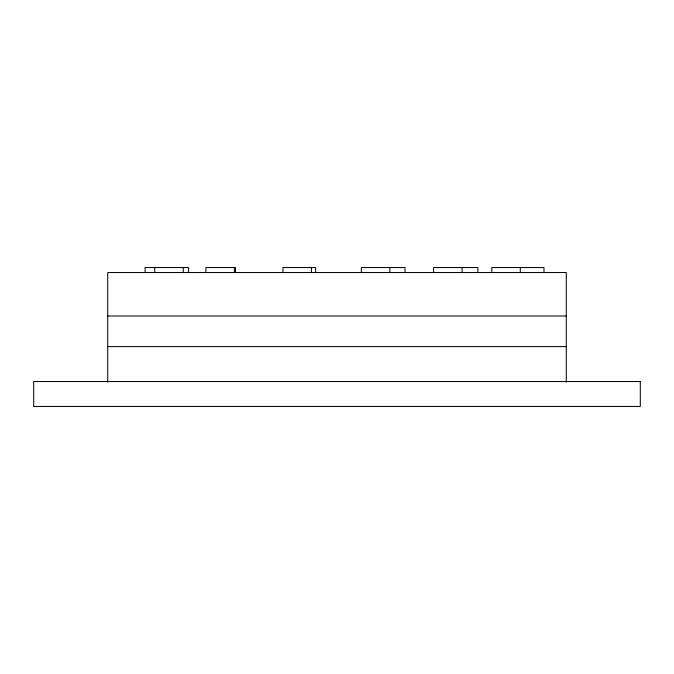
<?xml version="1.0" encoding="UTF-8"?>
<svg xmlns="http://www.w3.org/2000/svg" width="674" height="674" viewBox="0 0 674 674"><rect width="100%" height="100%" fill="white"/><g stroke="black" fill="none" stroke-linecap="round" stroke-linejoin="round"><path stroke-width="1.01" d="M107.714 315.988L566.286 315.988M107.714 346.613L566.286 346.613M566.286 382.141L566.286 272.532L107.714 272.532L107.714 382.141M543.977 272.532L543.977 267.544L491.801 267.544L491.801 272.532M520.303 267.544L520.303 272.532M477.9 272.532L477.9 267.544L433.576 267.544L433.576 272.532M462.069 267.544L462.069 272.532M405.032 272.532L405.032 267.544L361.323 267.544L361.323 272.532M389.816 267.544L389.816 272.532M315.609 272.532L315.609 267.544L282.945 267.544L282.945 272.532M311.439 267.544L311.439 272.532M235.479 272.532L235.479 267.544L205.882 267.544L205.882 272.532M234.383 267.544L234.383 272.532M188.61 272.532L188.61 267.544L145.112 267.544L145.112 272.532M183.252 267.544L183.252 272.532M154.759 267.544L154.759 272.532M640.3 381.526L33.7 381.526L33.7 406.456L640.3 406.456L640.3 381.526"/></g></svg>
